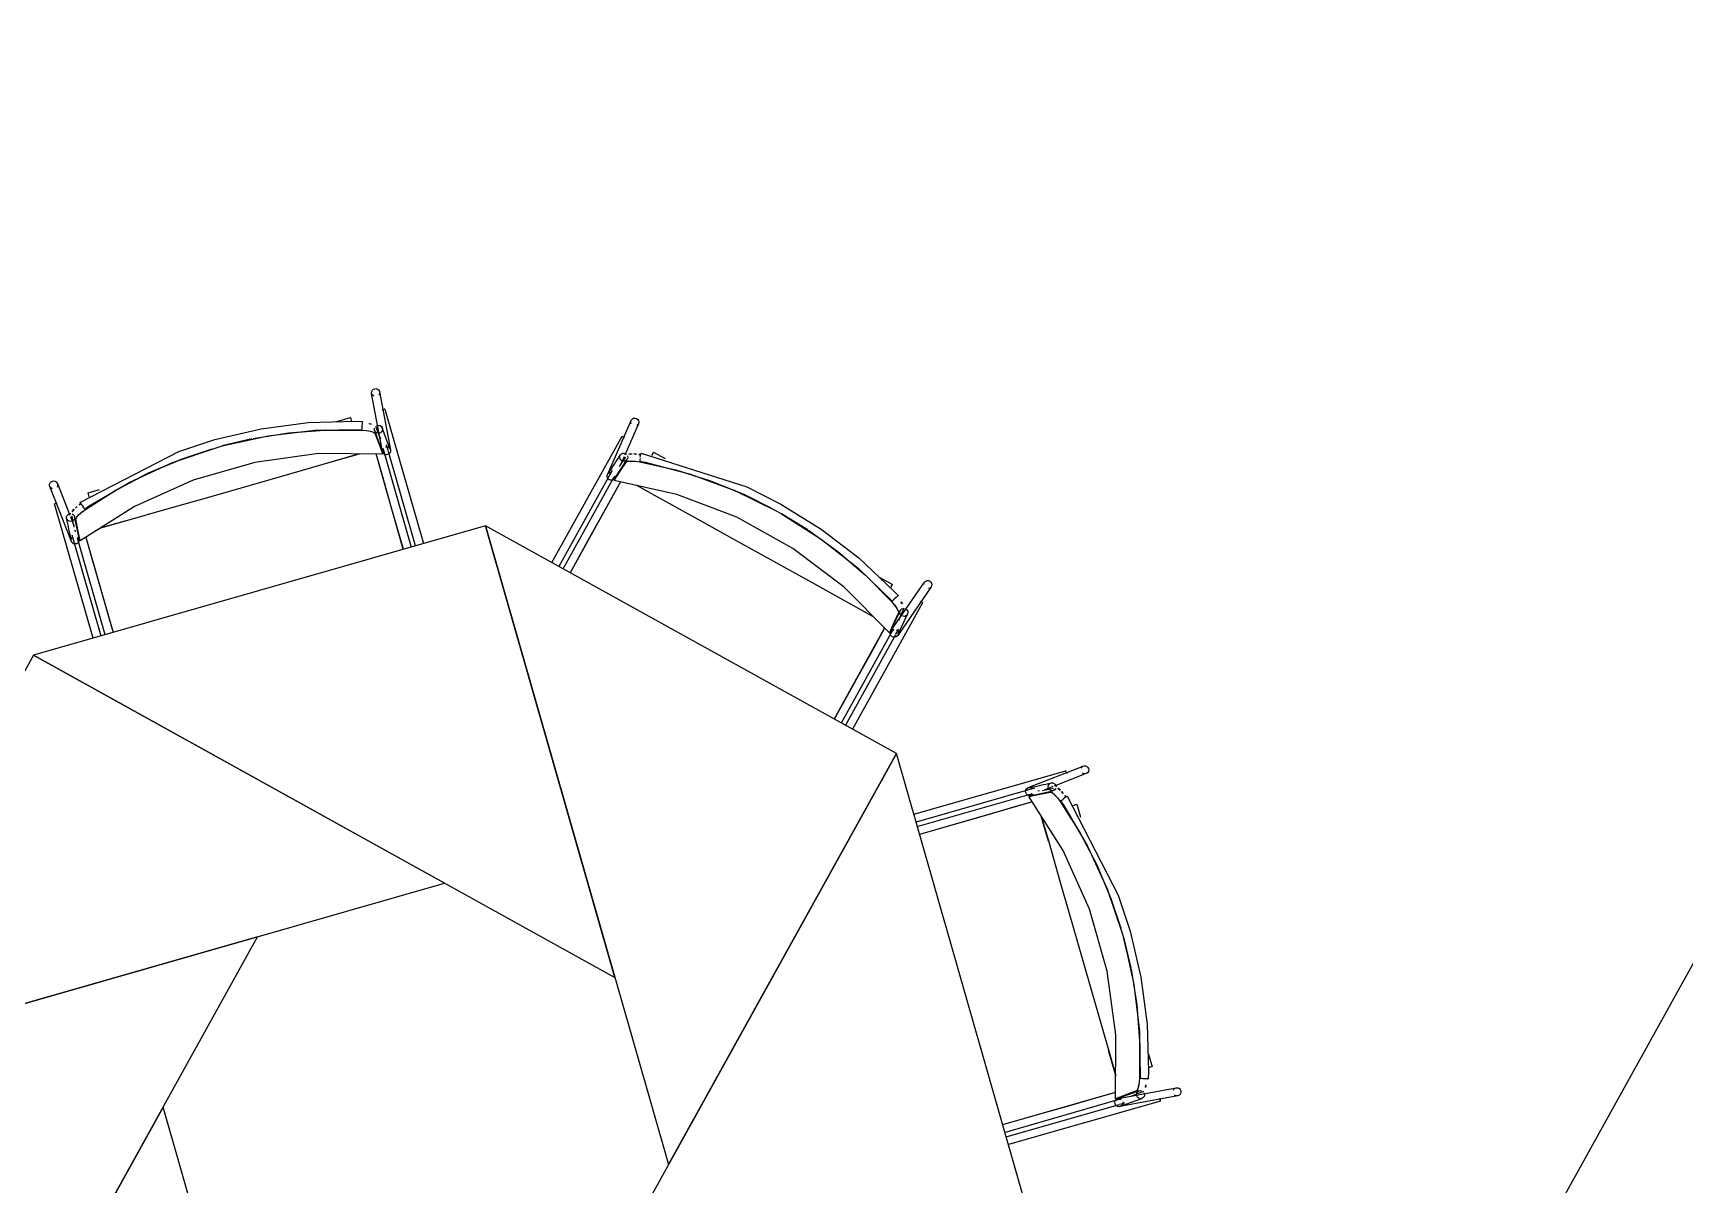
# Model space of a CAD drawing. Header units: metres. Extents: x 3.2 to 22.3, y 0.7 to 22.8.
# Drawn here: x 20.843 to 21.724, y 16.351 to 16.965 of the extents above; entities that cross this region are included whole.
import ezdxf

# ---------------------------------------------------------------- set-up
doc = ezdxf.new("R2010")
doc.units = ezdxf.units.M
for name, color, linetype in [('ARREDI', 9, 'Continuous'), ('PARETI_STRUTTURE', 7, 'Continuous'), ('PORTE_SCALE', 2, 'Continuous')]:
    doc.layers.add(name, color=color, linetype=linetype)

msp = doc.modelspace()

# ---------------------------------------------------------------- linework, layer by layer
at = {"layer": 'ARREDI'}
for points in [[(21.02486, 16.77136), (21.02426, 16.77179), (21.02385, 16.77242), (21.02369, 16.77289), (21.02369, 16.7729), (21.02367, 16.77314), (21.02375, 16.77389), (21.02408, 16.77456)], [(21.02408, 16.77455), (21.02462, 16.77506), (21.02531, 16.77537), (21.02606, 16.77542), (21.02678, 16.77522), (21.02738, 16.77477), (21.0278, 16.77416), (21.02795, 16.77369), (21.02795, 16.77367), (21.02798, 16.77344), (21.0279, 16.77269), (21.02756, 16.77202)], [(21.02927, 16.76414), (21.02991, 16.76432)], [(21.03068, 16.76454), (21.0304, 16.76446), (21.0299, 16.76432)], [(21.03073, 16.76455), (21.03072, 16.76455)], [(20.96044, 16.74884), (20.97939, 16.75187), (20.99879, 16.75337), (21.01822, 16.7533)], [(20.96048, 16.74886), (20.97946, 16.75188), (20.99889, 16.75338), (21.01837, 16.7533)], [(21.01249, 16.75997), (21.01247, 16.76)], [(21.01307, 16.7579), (21.01287, 16.75861), (21.01269, 16.75925), (21.01256, 16.7597), (21.01248, 16.75997)], [(21.01837, 16.75329), (21.0208, 16.75308), (21.02306, 16.75268), (21.02467, 16.75215), (21.02538, 16.75163)], [(21.01837, 16.75329), (21.02093, 16.75307), (21.02315, 16.75267), (21.02472, 16.75216), (21.0254, 16.75163)], [(21.01859, 16.75366), (21.0186, 16.75389), (21.01861, 16.75435), (21.01866, 16.75499)], [(21.01866, 16.75499), (21.0187, 16.75572), (21.01874, 16.75647), (21.01877, 16.75714), (21.01881, 16.75764), (21.01882, 16.75792), (21.01882, 16.75796), (21.01882, 16.75795), (21.01881, 16.75771)], [(21.02219, 16.75675), (21.02348, 16.75652)], [(21.02342, 16.75652), (21.02219, 16.75674)], [(21.02905, 16.75255), (21.02851, 16.75204), (21.02781, 16.75172), (21.02708, 16.75167), (21.02636, 16.75186), (21.02576, 16.75228), (21.02576, 16.75229), (21.02536, 16.75289), (21.0253, 16.75303), (21.02518, 16.7536), (21.02527, 16.75433)], [(21.02571, 16.75548), (21.02784, 16.74995), (21.02835, 16.7486)], [(21.02615, 16.75552), (21.02684, 16.75582), (21.02758, 16.75589), (21.0283, 16.7557), (21.0289, 16.75527), (21.02894, 16.75523), (21.0293, 16.75467), (21.02935, 16.75453), (21.02948, 16.75395), (21.02938, 16.75321), (21.02905, 16.75255)], [(21.16198, 16.75671), (21.1618, 16.75743), (21.16189, 16.75818), (21.16198, 16.7584), (21.16198, 16.75841), (21.16223, 16.75883), (21.16277, 16.75935), (21.16346, 16.75964), (21.16421, 16.75968), (21.16494, 16.75946), (21.16553, 16.759), (21.16595, 16.75839)], [(21.16595, 16.75838), (21.16611, 16.75766), (21.16603, 16.75691), (21.16595, 16.75669), (21.16595, 16.75667), (21.1657, 16.75626), (21.16515, 16.75574)], [(21.02538, 16.75163), (21.02749, 16.7461), (21.02959, 16.74057), (20.99536, 16.74077), (20.96142, 16.73609), (20.92846, 16.72664), (20.8972, 16.71262), (20.86827, 16.69432), (20.86711, 16.70012), (20.86598, 16.70592), (20.8663, 16.70675), (20.86739, 16.70805), (20.8691, 16.70959), (20.87105, 16.71105)], [(20.87105, 16.71105), (20.88752, 16.72144), (20.90478, 16.73047), (20.92274, 16.73807), (20.9386, 16.74332)], [(20.87116, 16.71114), (20.88762, 16.7215), (20.90485, 16.7305), (20.92277, 16.73808), (20.93859, 16.74332)], [(20.95988, 16.74872), (20.94399, 16.74486)], [(20.944, 16.74486), (20.95983, 16.74872)], [(21.02959, 16.74058), (21.02987, 16.74358)], [(21.02987, 16.74357), (21.02959, 16.74057)], [(21.03108, 16.74442), (21.03183, 16.74447), (21.03255, 16.74426), (21.03316, 16.74382), (21.03358, 16.74321), (21.03372, 16.74273), (21.03372, 16.74272), (21.03376, 16.74248), (21.03368, 16.74173), (21.03335, 16.74107)], [(21.15722, 16.75013), (21.15721, 16.75015)], [(21.15725, 16.75012), (21.15752, 16.74998), (21.15796, 16.74973)], [(21.15797, 16.74972), (21.15855, 16.7494)], [(20.87877, 16.70096), (20.89254, 16.70491), (20.91466, 16.71126), (20.93686, 16.71762), (20.95908, 16.72399), (20.98127, 16.73035), (21.00339, 16.7367), (21.01716, 16.74064)], [(21.01718, 16.74065), (21.00376, 16.73678)], [(21.04062, 16.68978), (21.038, 16.69892), (21.03379, 16.71363), (21.02958, 16.72832), (21.02605, 16.7406)], [(21.03334, 16.74107), (21.0328, 16.74056), (21.0321, 16.74025), (21.03135, 16.7402), (21.03063, 16.7404), (21.03003, 16.74085)], [(21.30455, 16.65595), (21.30215, 16.65054), (21.29971, 16.64516), (21.27565, 16.66949), (21.24834, 16.69018), (21.21835, 16.70681), (21.18633, 16.719), (21.15294, 16.72652), (21.15621, 16.73143), (21.15952, 16.73634), (21.16033, 16.7367), (21.16202, 16.73684), (21.16431, 16.73672), (21.16673, 16.73638)], [(21.15583, 16.73389), (21.15675, 16.73526), (21.15916, 16.73883)], [(21.15615, 16.73807), (21.15597, 16.73879), (21.15605, 16.73953), (21.15629, 16.74006), (21.15638, 16.7402), (21.15687, 16.74065), (21.15691, 16.74068), (21.15759, 16.74096), (21.15833, 16.74099), (21.15905, 16.74077), (21.15965, 16.74031)], [(21.16006, 16.73968), (21.16024, 16.73896), (21.16016, 16.73822), (21.15992, 16.73769), (21.15982, 16.73755), (21.1593, 16.73707), (21.15861, 16.73679), (21.15788, 16.73676), (21.15716, 16.73698), (21.15656, 16.73744), (21.15614, 16.73807)], [(21.1595, 16.73634), (21.16028, 16.7367), (21.16193, 16.73685), (21.16419, 16.73674), (21.16672, 16.73638)], [(21.16083, 16.74054), (21.16247, 16.74068)], [(21.16254, 16.74066), (21.16086, 16.74052)], [(21.16346, 16.74062), (21.16473, 16.74057)], [(21.16484, 16.74055), (21.16369, 16.74061)], [(21.16612, 16.74038), (21.16719, 16.74022)], [(21.16719, 16.74022), (21.16612, 16.74037)], [(21.16683, 16.7381), (21.16672, 16.73747), (21.16664, 16.73702), (21.1666, 16.73679)], [(21.16673, 16.73638), (21.18571, 16.73208), (21.20431, 16.72624), (21.22238, 16.71892), (21.23731, 16.71142)], [(21.16687, 16.73635), (21.18583, 16.73205), (21.20439, 16.72623), (21.22241, 16.71892), (21.2373, 16.71143)], [(21.16695, 16.73883), (21.16708, 16.73957), (21.16719, 16.74022)], [(21.16728, 16.74072), (21.16732, 16.741), (21.16733, 16.74104), (21.16733, 16.74102)], [(21.17396, 16.74156), (21.17383, 16.74132), (21.1736, 16.74091), (21.17328, 16.74032), (21.17292, 16.73969)], [(20.85331, 16.72206), (20.85268, 16.72245), (20.85222, 16.72303), (20.85211, 16.72326), (20.85211, 16.72327), (20.85198, 16.72374), (20.85201, 16.72449), (20.85229, 16.72519), (20.8528, 16.72574), (20.85345, 16.72609), (20.8542, 16.7262), (20.85494, 16.72605)], [(20.85494, 16.72605), (20.85558, 16.72566), (20.85604, 16.72508), (20.85615, 16.72486), (20.85615, 16.72485), (20.85627, 16.72437), (20.85624, 16.72362), (20.85597, 16.72293)], [(21.15637, 16.72574), (21.15132, 16.71662), (21.14506, 16.70532), (21.13879, 16.69402), (21.13251, 16.6827), (21.1295, 16.67725)], [(21.14939, 16.72785), (21.14921, 16.72857), (21.1493, 16.72932), (21.14939, 16.72954), (21.14939, 16.72956), (21.14964, 16.72997), (21.15018, 16.73049), (21.15087, 16.73078), (21.15162, 16.73082)], [(21.15311, 16.72739), (21.15257, 16.72688), (21.15187, 16.7266), (21.15112, 16.72656), (21.1504, 16.72676), (21.1498, 16.72722), (21.14938, 16.72785)], [(21.15324, 16.72878), (21.15293, 16.72652)], [(20.8731, 16.71776), (20.87289, 16.71848), (20.87271, 16.71911), (20.87257, 16.71958), (20.8725, 16.71983)], [(21.17725, 16.71701), (21.16505, 16.72379)], [(21.29097, 16.65399), (21.27843, 16.66093), (21.25832, 16.67208), (21.23813, 16.68328), (21.2179, 16.69449), (21.19771, 16.70568), (21.17758, 16.71685), (21.16506, 16.72378)], [(20.85459, 16.71405), (20.85458, 16.71405), (20.85463, 16.71407), (20.85541, 16.71429)], [(20.85542, 16.71429), (20.85606, 16.71447)], [(20.86237, 16.70477), (20.86173, 16.70515), (20.86127, 16.70572), (20.86107, 16.70628), (20.86104, 16.70643), (20.86105, 16.7071), (20.86107, 16.70715), (20.86134, 16.70783), (20.86186, 16.70838), (20.86251, 16.70872), (20.86326, 16.70882)], [(20.864, 16.70867), (20.86464, 16.70828), (20.8651, 16.70771), (20.8653, 16.70715), (20.86533, 16.707), (20.8653, 16.70629), (20.8653, 16.70628), (20.86503, 16.7056), (20.86451, 16.70506), (20.86386, 16.70471), (20.86311, 16.70461), (20.86237, 16.70476)], [(20.86395, 16.70981), (20.865, 16.71108)], [(20.86505, 16.71111), (20.86397, 16.70983)], [(20.86676, 16.71266), (20.86573, 16.71173)], [(20.86573, 16.71174), (20.86667, 16.7126)], [(20.86596, 16.70591), (20.86627, 16.70672), (20.86733, 16.70799), (20.86899, 16.70951), (20.87105, 16.71105)], [(20.86865, 16.71409), (20.86779, 16.71344)], [(20.8678, 16.71344), (20.86866, 16.7141)], [(20.86819, 16.71476), (20.86818, 16.71477)], [(20.8682, 16.71473), (20.86837, 16.71451), (20.86866, 16.71409), (20.86905, 16.71355), (20.86948, 16.71294), (20.8699, 16.71234)], [(20.87066, 16.71125), (20.87052, 16.71144), (20.87026, 16.71182), (20.8699, 16.71233)], [(21.25619, 16.70021), (21.24221, 16.70871)], [(21.24223, 16.70871), (21.25615, 16.70024)], [(20.86511, 16.70158), (20.86479, 16.70321), (20.86397, 16.70743)], [(20.86542, 16.70003), (20.8656, 16.69908)], [(20.89218, 16.70479), (20.87877, 16.70096)], [(21.25667, 16.6999), (21.2722, 16.68863), (21.28698, 16.67598), (21.30067, 16.66219)], [(21.2567, 16.69988), (21.27227, 16.68858), (21.28706, 16.6759), (21.30077, 16.66208)], [(20.86482, 16.69275), (20.86418, 16.69314), (20.86372, 16.69373), (20.86361, 16.69395), (20.86361, 16.69396), (20.86349, 16.69443), (20.86351, 16.69518), (20.86379, 16.69588), (20.86431, 16.69643)], [(20.86777, 16.69506), (20.86775, 16.69431), (20.86747, 16.69362), (20.86697, 16.69306), (20.8663, 16.69271), (20.86555, 16.6926), (20.86481, 16.69276)], [(20.86688, 16.69614), (20.86827, 16.69432)], [(20.87125, 16.69621), (20.87413, 16.68618), (20.87768, 16.67376), (20.88125, 16.66134), (20.88482, 16.6489), (20.88582, 16.6454)], [(21.31802, 16.671), (21.31816, 16.67173), (21.31839, 16.67217), (21.31839, 16.67218), (21.31855, 16.67237), (21.31913, 16.67283), (21.31984, 16.67307)], [(21.31984, 16.67307), (21.32059, 16.67306), (21.32128, 16.67278), (21.32185, 16.67228), (21.32222, 16.67163), (21.32234, 16.67089), (21.3222, 16.67016), (21.32196, 16.66973), (21.32196, 16.66971), (21.32181, 16.66952), (21.32122, 16.66906), (21.32052, 16.66882)], [(21.30028, 16.66908), (21.30064, 16.66973), (21.30096, 16.6703), (21.3012, 16.67073), (21.30132, 16.67095)], [(21.30421, 16.66489), (21.30437, 16.66504), (21.3044, 16.66506), (21.30436, 16.66503), (21.30415, 16.66485), (21.30328, 16.66407), (21.30272, 16.66357), (21.30218, 16.66307)], [(21.29099, 16.65397), (21.27877, 16.66074)], [(21.30076, 16.66208), (21.30234, 16.66021), (21.30365, 16.65832), (21.30442, 16.65682), (21.30455, 16.65594)], [(21.30077, 16.66208), (21.30243, 16.66012), (21.3037, 16.65826), (21.30445, 16.65679), (21.30456, 16.65593)], [(21.30217, 16.66308), (21.3017, 16.66265), (21.30136, 16.66234), (21.30119, 16.66219)], [(21.30751, 16.65843), (21.30511, 16.65301), (21.30451, 16.6517)], [(21.3078, 16.654), (21.30705, 16.65402), (21.30634, 16.65428), (21.30577, 16.65477), (21.30541, 16.65541), (21.30529, 16.65613), (21.30529, 16.65614), (21.30543, 16.65685), (21.30548, 16.65699), (21.3058, 16.65747), (21.30639, 16.65793), (21.30709, 16.65817)], [(21.30662, 16.66079), (21.30591, 16.66182)], [(21.30592, 16.66181), (21.30667, 16.66074)], [(21.30855, 16.65789), (21.30912, 16.6574), (21.30949, 16.65676), (21.30962, 16.65604), (21.30961, 16.65597), (21.30948, 16.65532), (21.30941, 16.65518), (21.30909, 16.65469), (21.30851, 16.65423), (21.3078, 16.654)], [(21.31614, 16.66204), (21.31673, 16.66172)], [(21.31747, 16.66131), (21.31748, 16.66129), (21.31744, 16.66132), (21.31717, 16.66147), (21.31673, 16.66172)], [(21.29722, 16.64767), (21.29103, 16.63649), (21.28362, 16.62312), (21.27621, 16.60975), (21.27035, 16.59918)], [(21.29971, 16.64515), (21.30203, 16.64708)], [(21.30203, 16.64708), (21.29971, 16.64515)], [(21.30348, 16.64681), (21.30405, 16.64631), (21.30441, 16.64566), (21.30454, 16.64492), (21.30438, 16.64419), (21.30416, 16.64376), (21.30416, 16.64374), (21.30401, 16.64355), (21.30343, 16.64309), (21.30272, 16.64285)], [(21.30271, 16.64285), (21.30196, 16.64286), (21.30127, 16.64314), (21.3007, 16.64364), (21.30034, 16.64429), (21.30021, 16.64503)], [(21.39408, 16.57088), (21.39386, 16.57166), (21.39384, 16.57172)], [(21.39384, 16.5717), (21.39384, 16.57171)], [(21.39409, 16.57088), (21.39427, 16.57024)], [(21.40185, 16.57298), (21.40224, 16.57362), (21.40283, 16.57407), (21.40305, 16.57419), (21.40306, 16.57419), (21.40353, 16.57431), (21.40428, 16.57428), (21.40498, 16.57401), (21.40553, 16.57349), (21.40588, 16.57284), (21.40599, 16.57209), (21.40584, 16.57135)], [(21.40584, 16.57136), (21.40546, 16.57072), (21.40487, 16.57026), (21.40465, 16.57015), (21.40464, 16.57015), (21.40416, 16.57002), (21.40341, 16.57005), (21.40272, 16.57033)], [(21.37485, 16.55852), (21.3741, 16.55855), (21.37341, 16.55883), (21.37285, 16.55933), (21.3725, 16.55999), (21.37239, 16.56074), (21.37255, 16.56148)], [(21.37254, 16.56147), (21.37293, 16.56211), (21.37352, 16.56257), (21.37374, 16.56268), (21.37375, 16.56268), (21.37422, 16.56281), (21.37497, 16.56278), (21.37567, 16.5625), (21.37622, 16.56199)], [(21.43142, 16.40091), (21.42589, 16.3988), (21.42036, 16.39671), (21.42056, 16.43093), (21.41588, 16.46487), (21.40643, 16.49783), (21.39241, 16.52909), (21.37411, 16.55802), (21.37991, 16.55918), (21.38571, 16.56032), (21.38654, 16.56), (21.38784, 16.5589), (21.38938, 16.55719), (21.39084, 16.55525)], [(21.37593, 16.55941), (21.37411, 16.55802)], [(21.37982, 16.56088), (21.37888, 16.5607)], [(21.38137, 16.56119), (21.383, 16.56151), (21.38722, 16.56233)], [(21.38846, 16.56229), (21.38807, 16.56166), (21.3875, 16.5612), (21.38694, 16.56099), (21.38679, 16.56096), (21.38608, 16.56099), (21.38607, 16.56099), (21.38539, 16.56127), (21.38485, 16.56178), (21.3845, 16.56243), (21.3844, 16.56318), (21.38455, 16.56392)], [(21.38455, 16.56392), (21.38494, 16.56456), (21.38551, 16.56502), (21.38607, 16.56523), (21.38622, 16.56525), (21.38689, 16.56524), (21.38694, 16.56523), (21.38762, 16.56495), (21.38817, 16.56443), (21.38851, 16.56378), (21.38861, 16.56303)], [(21.3857, 16.56033), (21.38651, 16.56004), (21.38778, 16.55897), (21.3893, 16.5573), (21.39084, 16.55524)], [(21.38961, 16.56235), (21.39087, 16.56129)], [(21.3909, 16.56124), (21.38962, 16.56232)], [(21.39245, 16.55953), (21.39152, 16.56056)], [(21.39153, 16.56056), (21.39239, 16.55962)], [(21.39388, 16.55764), (21.39323, 16.5585)], [(21.39324, 16.5585), (21.39389, 16.55763)], [(21.376, 16.55504), (21.36597, 16.55217), (21.35355, 16.54861), (21.34114, 16.54504), (21.32869, 16.54147), (21.31626, 16.53792)], [(21.39084, 16.55525), (21.40123, 16.53877), (21.41026, 16.52151), (21.41786, 16.50355), (21.42311, 16.48769)], [(21.39093, 16.55513), (21.40129, 16.53869), (21.41029, 16.52144), (21.41787, 16.50352), (21.42311, 16.4877)], [(21.39104, 16.55563), (21.39123, 16.55577), (21.39161, 16.55603), (21.39214, 16.5564)], [(21.39452, 16.55809), (21.3943, 16.55792), (21.39388, 16.55763), (21.39334, 16.55724), (21.39273, 16.55681), (21.39213, 16.5564)], [(21.39455, 16.5581), (21.39456, 16.55811)], [(21.39755, 16.5532), (21.39827, 16.55341), (21.3989, 16.55359), (21.39937, 16.55373), (21.39962, 16.5538)], [(21.38458, 16.53411), (21.38075, 16.54753)], [(21.38075, 16.54752), (21.3847, 16.53376), (21.39105, 16.51163), (21.39741, 16.48944), (21.40378, 16.46721), (21.41014, 16.44502), (21.41649, 16.42291), (21.42043, 16.40913)], [(21.42851, 16.46642), (21.42465, 16.48231)], [(21.42465, 16.4823), (21.42851, 16.46646)], [(21.42863, 16.46585), (21.43166, 16.44691), (21.43316, 16.4275), (21.43309, 16.40807)], [(21.42865, 16.46582), (21.43167, 16.44683), (21.43317, 16.4274), (21.43309, 16.40793)], [(21.42044, 16.40912), (21.41658, 16.42253)], [(21.43975, 16.41381), (21.4395, 16.41374), (21.43903, 16.4136), (21.43841, 16.41342), (21.43786, 16.41327)], [(21.43976, 16.41381), (21.43979, 16.41382)], [(21.36019, 16.38298), (21.36404, 16.3841), (21.37871, 16.38829), (21.39341, 16.39251), (21.40811, 16.39672), (21.42039, 16.40023)], [(21.43527, 16.40058), (21.42974, 16.39846), (21.4284, 16.39794)], [(21.43308, 16.40793), (21.43288, 16.4055), (21.43247, 16.40323), (21.43196, 16.40162), (21.43142, 16.40091)], [(21.43309, 16.40792), (21.43286, 16.40537), (21.43246, 16.40314), (21.43195, 16.40157), (21.43142, 16.40089)], [(21.43235, 16.39724), (21.43183, 16.39778), (21.43151, 16.39848), (21.43146, 16.39921), (21.43165, 16.39994), (21.43207, 16.40053), (21.43208, 16.40053), (21.43268, 16.40094), (21.43282, 16.40099), (21.43339, 16.40112), (21.43412, 16.40102)], [(21.43531, 16.40015), (21.43562, 16.39945), (21.43569, 16.39872), (21.43549, 16.398), (21.43506, 16.3974), (21.43502, 16.39736), (21.43446, 16.397), (21.43432, 16.39694), (21.43374, 16.39681), (21.433, 16.39691), (21.43234, 16.39725)], [(21.43345, 16.40771), (21.43369, 16.40769), (21.43414, 16.40768), (21.43478, 16.40764)], [(21.43478, 16.40764), (21.43551, 16.40759), (21.43626, 16.40755), (21.43693, 16.40751), (21.43743, 16.40748), (21.43771, 16.40747), (21.43775, 16.40747), (21.43774, 16.40747), (21.4375, 16.40748)], [(21.43631, 16.40287), (21.43653, 16.40411)], [(21.43655, 16.4041), (21.43631, 16.40281)], [(21.45115, 16.40143), (21.45158, 16.40203), (21.45221, 16.40245), (21.45268, 16.4026), (21.45269, 16.4026), (21.45293, 16.40263), (21.45368, 16.40254), (21.45435, 16.40222)], [(21.45434, 16.40222), (21.45485, 16.40168), (21.45516, 16.40098), (21.45521, 16.40023), (21.455, 16.39951), (21.45456, 16.39891), (21.45395, 16.3985), (21.45348, 16.39834), (21.45346, 16.39834), (21.45323, 16.39832), (21.45248, 16.3984), (21.45181, 16.39873)], [(21.42086, 16.39295), (21.42035, 16.3935), (21.42004, 16.39419), (21.41999, 16.39494), (21.4202, 16.39566), (21.42064, 16.39626)], [(21.42336, 16.39642), (21.42036, 16.3967)], [(21.42037, 16.39671), (21.42337, 16.39643)], [(21.4242, 16.39521), (21.42426, 16.39446), (21.42405, 16.39374), (21.42361, 16.39313), (21.423, 16.39271), (21.42252, 16.39257), (21.42251, 16.39257), (21.42227, 16.39253), (21.42152, 16.39261), (21.42086, 16.39295)], [(21.44393, 16.39702), (21.44411, 16.39639)], [(21.44433, 16.39561), (21.44425, 16.39589), (21.44411, 16.39639)], [(21.44435, 16.39556), (21.44435, 16.39557)]]:
    msp.add_lwpolyline(points, dxfattribs=at)
for points in [[(21.15338, 16.46143), (21.08431, 16.70231), (20.84345, 16.63324)], [(21.18198, 16.36166), (21.30347, 16.58081), (21.08432, 16.7023)], [(21.0626, 16.51176), (20.84345, 16.63324), (20.72196, 16.41409)], [(21.13166, 16.27088), (21.37254, 16.33994), (21.30347, 16.58081)], [(20.96283, 16.48315), (20.72195, 16.41409), (20.79102, 16.17322)], [(20.91251, 16.39237), (20.79102, 16.17322), (21.01017, 16.05173)]]:
    msp.add_lwpolyline(points, close=True, dxfattribs=at)
at = {"layer": 'PARETI_STRUTTURE'}
for points in [[(21.67236, 16.3071), (21.64653, 16.32142), (22.00332, 16.96505)], [(21.02947, 16.74194), (21.02369, 16.77289)], [(21.02794, 16.77369), (21.03372, 16.74273)], [(21.03073, 16.76456), (21.0513, 16.69284)], [(20.94009, 16.74828), (20.96471, 16.75403), (20.98978, 16.75731), (21.01504, 16.75807), (21.01882, 16.75796)], [(20.94128, 16.74411), (20.94407, 16.7449), (20.96856, 16.75031), (20.99347, 16.75324), (21.01858, 16.75364)], [(21.00513, 16.75789), (21.01247, 16.76)], [(21.0253, 16.75303), (21.02536, 16.75286), (21.0254, 16.75275), (21.02548, 16.7525), (21.02554, 16.75238), (21.02575, 16.75175), (21.0258, 16.75164), (21.02597, 16.75114), (21.02602, 16.75102), (21.02615, 16.75064), (21.02619, 16.75053), (21.02623, 16.75041), (21.02629, 16.75028), (21.02646, 16.74978), (21.02651, 16.74966), (21.02655, 16.74953), (21.02659, 16.74942), (21.02672, 16.74904), (21.02677, 16.74892), (21.02694, 16.74842), (21.027, 16.74829), (21.02704, 16.74818), (21.02716, 16.74781), (21.02722, 16.74768), (21.02739, 16.74718), (21.02743, 16.74707), (21.02748, 16.74695), (21.02765, 16.74645), (21.02771, 16.74632), (21.02779, 16.74607), (21.02783, 16.74596), (21.02791, 16.74571), (21.02797, 16.74559), (21.02814, 16.74509), (21.02819, 16.74496), (21.02823, 16.74485), (21.0284, 16.74435), (21.02846, 16.74422), (21.02862, 16.74372), (21.02868, 16.74361), (21.02884, 16.74311), (21.0289, 16.74299), (21.02902, 16.74261), (21.02907, 16.7425), (21.02911, 16.74238), (21.02916, 16.74225), (21.02925, 16.742)], [(21.03333, 16.74346), (21.02936, 16.75453)], [(21.14939, 16.72955), (21.16198, 16.75841)], [(21.16595, 16.75668), (21.15866, 16.73997)], [(20.86818, 16.71477), (20.92087, 16.74194), (20.94008, 16.74829)], [(20.87067, 16.71123), (20.87315, 16.71288), (20.89477, 16.72556), (20.91756, 16.73601), (20.94128, 16.74412)], [(21.02733, 16.75176), (21.02761, 16.75077)], [(21.0325, 16.7427), (21.03169, 16.74552)], [(21.11979, 16.68265), (21.15721, 16.75015)], [(21.04059, 16.68977), (21.02602, 16.74059)], [(21.02981, 16.74307), (21.04476, 16.69096)], [(21.04713, 16.69164), (21.03256, 16.74247)], [(21.15358, 16.72784), (21.15991, 16.73769)], [(21.15826, 16.73906), (21.15633, 16.73463)], [(21.15715, 16.73601), (21.15765, 16.73691)], [(21.16659, 16.73677), (21.16951, 16.73618), (21.19376, 16.72986), (21.21726, 16.72114), (21.23977, 16.7101)], [(21.16733, 16.74104), (21.2238, 16.72298), (21.24187, 16.71389)], [(21.17398, 16.74159), (21.18022, 16.73813)], [(21.15199, 16.73181), (21.12358, 16.68054)], [(21.12574, 16.67934), (21.15297, 16.72847)], [(21.1564, 16.72573), (21.12953, 16.67724)], [(21.15379, 16.7288), (21.15336, 16.72782)], [(20.86361, 16.69396), (20.85211, 16.72327)], [(20.85615, 16.72486), (20.8628, 16.70788)], [(20.87249, 16.71987), (20.8786, 16.72162)], [(20.87515, 16.64233), (20.85458, 16.71405)], [(21.23978, 16.7101), (21.24229, 16.70869), (21.26344, 16.69519), (21.28312, 16.67964), (21.30117, 16.66217)], [(21.24187, 16.71389), (21.26334, 16.70054), (21.2834, 16.68512), (21.3018, 16.66781), (21.3044, 16.66506)], [(20.86309, 16.70716), (20.86493, 16.70246)], [(20.86477, 16.7032), (20.86425, 16.70501)], [(20.8678, 16.69571), (20.8653, 16.70716)], [(20.86386, 16.6974), (20.87931, 16.64353)], [(20.88169, 16.64421), (20.86691, 16.69573)], [(20.86726, 16.69654), (20.86765, 16.69554)], [(20.87128, 16.69622), (20.88585, 16.6454)], [(21.29466, 16.6747), (21.30134, 16.67099)], [(21.30058, 16.6462), (21.31839, 16.67217)], [(21.32196, 16.66972), (21.30416, 16.64375)], [(21.31748, 16.6613), (21.28006, 16.5938)], [(21.30048, 16.6464), (21.30053, 16.64653), (21.30059, 16.64664), (21.30064, 16.64676), (21.3007, 16.64688), (21.30075, 16.647), (21.30081, 16.64711), (21.30087, 16.64724), (21.30092, 16.64735), (21.30098, 16.64747), (21.30103, 16.64758), (21.30109, 16.64771), (21.30114, 16.64782), (21.30125, 16.64807), (21.30132, 16.64818), (21.30138, 16.64831), (21.30144, 16.64842), (21.30149, 16.64854), (21.30155, 16.64865), (21.3016, 16.64878), (21.30166, 16.64889), (21.30171, 16.64901), (21.30177, 16.64913), (21.30182, 16.64925), (21.30188, 16.64936), (21.30199, 16.64961), (21.30205, 16.64972), (21.3021, 16.64985), (21.30216, 16.64996), (21.30221, 16.65008), (21.30227, 16.6502), (21.30232, 16.65032), (21.30238, 16.65043), (21.30244, 16.65056), (21.30249, 16.65067), (21.30255, 16.65079), (21.3026, 16.6509), (21.30271, 16.65115), (21.30277, 16.65126), (21.30282, 16.65139), (21.30289, 16.6515), (21.30295, 16.65163), (21.303, 16.65174), (21.30306, 16.65186), (21.30312, 16.65197), (21.30317, 16.6521), (21.30323, 16.65221), (21.30328, 16.65233), (21.30334, 16.65245), (21.30345, 16.6527), (21.3035, 16.65281), (21.30356, 16.65293), (21.30362, 16.65304), (21.30367, 16.65317), (21.30373, 16.65328), (21.30378, 16.6534), (21.30384, 16.65351), (21.30389, 16.65364), (21.30395, 16.65375), (21.30406, 16.654), (21.30412, 16.65411), (21.30417, 16.65424), (21.30423, 16.65435), (21.30428, 16.65447), (21.30434, 16.65458), (21.30441, 16.65471), (21.30446, 16.65482), (21.30452, 16.65495), (21.30457, 16.65506), (21.30463, 16.65518), (21.30469, 16.65529), (21.3048, 16.65554), (21.30485, 16.65565), (21.30491, 16.65578), (21.30496, 16.65589), (21.30502, 16.65601), (21.30507, 16.65613), (21.30513, 16.65625), (21.30519, 16.65636), (21.30524, 16.65649), (21.3053, 16.6566), (21.30535, 16.65672), (21.30541, 16.65683), (21.30546, 16.65696), (21.30548, 16.65699)], [(21.30439, 16.64454), (21.30941, 16.65518)], [(21.27033, 16.59919), (21.2972, 16.64769)], [(21.30164, 16.64676), (21.27411, 16.59709)], [(21.30326, 16.64459), (21.30469, 16.64716)], [(21.30603, 16.65466), (21.30551, 16.65374)], [(21.27627, 16.59589), (21.30316, 16.64439)], [(21.31275, 16.54846), (21.39384, 16.57171)], [(21.37375, 16.56268), (21.40306, 16.57418)], [(21.40465, 16.57016), (21.38767, 16.56349)], [(21.37719, 16.56243), (21.31394, 16.5443)], [(21.31462, 16.54192), (21.37553, 16.55938)], [(21.37633, 16.55904), (21.37533, 16.55865)], [(21.3755, 16.55849), (21.38695, 16.56099)], [(21.38695, 16.56321), (21.38225, 16.56136)], [(21.38299, 16.56152), (21.3848, 16.56204)], [(21.37601, 16.55502), (21.31582, 16.53776)], [(21.39102, 16.55562), (21.39267, 16.55314), (21.40535, 16.53153), (21.4158, 16.50874), (21.42391, 16.48501)], [(21.39456, 16.55811), (21.42173, 16.50542), (21.42808, 16.48621)], [(21.39965, 16.55381), (21.40162, 16.54695)], [(21.4239, 16.48502), (21.42469, 16.48222), (21.4301, 16.45774), (21.43303, 16.43282), (21.43343, 16.40771)], [(21.42807, 16.48621), (21.43382, 16.46158), (21.4371, 16.43651), (21.43786, 16.41125), (21.43775, 16.40747)], [(21.43786, 16.42053), (21.43979, 16.41382)], [(21.36019, 16.38301), (21.42038, 16.40027)], [(21.42173, 16.39683), (21.45268, 16.4026)], [(21.43282, 16.40099), (21.43265, 16.40094), (21.43254, 16.40089), (21.43229, 16.40081), (21.43217, 16.40076), (21.43154, 16.40055), (21.43143, 16.40049), (21.43093, 16.40033), (21.43081, 16.40027), (21.43043, 16.40014), (21.43032, 16.4001), (21.4302, 16.40006), (21.43007, 16.40001), (21.42957, 16.39984), (21.42945, 16.39978), (21.4292, 16.3997), (21.42908, 16.39966), (21.42883, 16.39958), (21.42871, 16.39952), (21.42821, 16.39935), (21.42808, 16.3993), (21.42797, 16.39926), (21.4276, 16.39913), (21.42747, 16.39908), (21.42697, 16.39891), (21.42686, 16.39887), (21.42674, 16.39881), (21.42624, 16.39864), (21.42611, 16.39859), (21.42586, 16.39851), (21.42575, 16.39846), (21.4255, 16.39838), (21.42538, 16.39833), (21.42488, 16.39816), (21.42475, 16.3981), (21.42463, 16.39806), (21.42451, 16.39802), (21.42426, 16.39794), (21.42414, 16.39788), (21.42351, 16.39767), (21.4234, 16.39762), (21.4229, 16.39745), (21.42278, 16.39739), (21.4224, 16.39727), (21.42229, 16.39723), (21.42217, 16.39719), (21.42204, 16.39713), (21.42179, 16.39705)], [(21.42286, 16.39647), (21.36138, 16.37885)], [(21.36206, 16.37647), (21.42227, 16.39373)], [(21.44435, 16.39556), (21.36325, 16.37231)], [(21.42249, 16.3938), (21.42531, 16.3946)], [(21.45348, 16.39835), (21.42252, 16.39257)], [(21.42325, 16.39298), (21.43432, 16.39694)], [(21.43155, 16.39896), (21.43056, 16.39868)]]:
    msp.add_lwpolyline(points, dxfattribs=at)
at = {"layer": 'PORTE_SCALE'}
for centre, radius, start, end in [((14.04392, 21.30176), 8.44956, 327.24518, 327.324991), ((17.4803, 15.96442), 3.4612, 12.18186, 12.37645), ((20.64421, 19.94599), 3.4612, 282.18186, 282.37645)]:
    msp.add_arc(centre, radius, start, end, dxfattribs=at)

doc.saveas('drawing.dxf')
